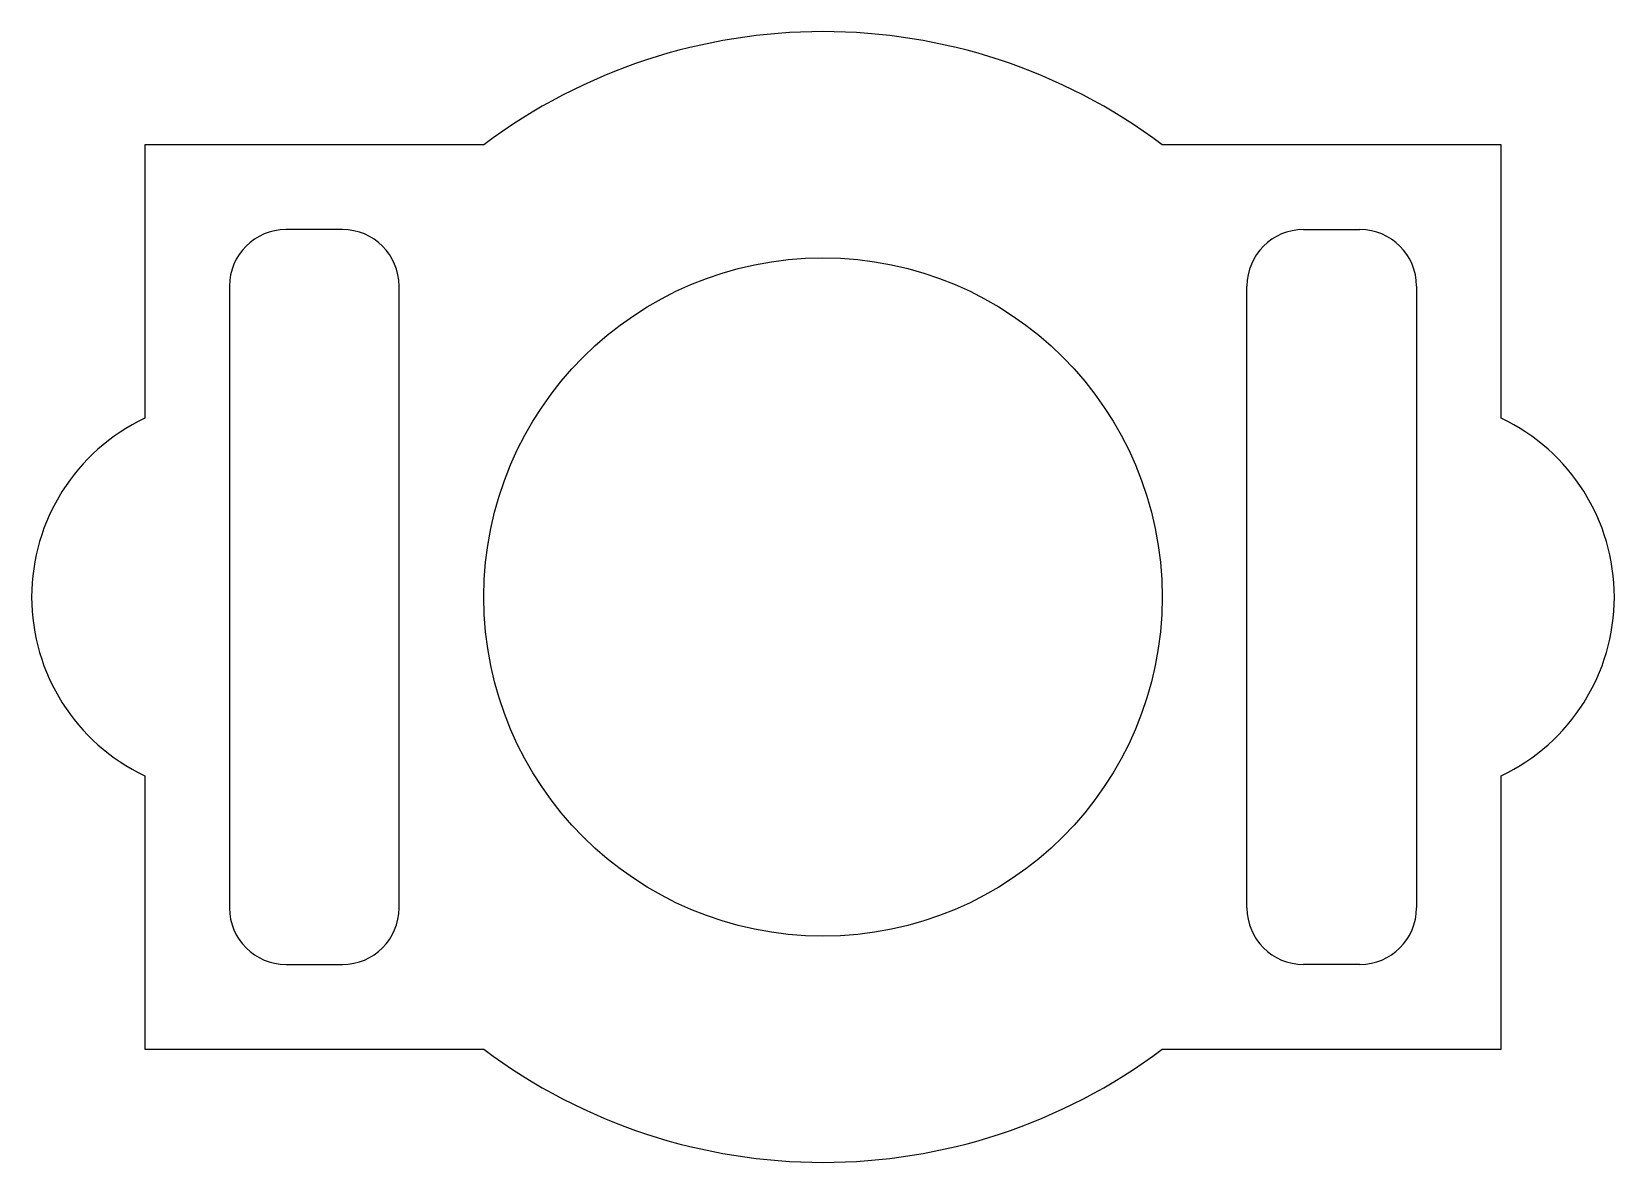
# Model space of a CAD drawing. Header units: inches. Extents: x -20 to 260, y -20 to 180.
import ezdxf

# ---------------------------------------------------------------- set-up
doc = ezdxf.new("R2010")
doc.units = ezdxf.units.IN
doc.header["$MEASUREMENT"] = 0

msp = doc.modelspace()

# ---------------------------------------------------------------- linework, layer by layer
for p, q in [((0, 160), (0, 111.62)), ((60, 160), (0, 160)), ((240, 160), (180, 160)), ((240, 111.62), (240, 160)), ((35, 145), (25, 145)), ((205, 145), (215, 145)), ((15, 135), (15, 25)), ((45, 25), (45, 135)), ((195, 25), (195, 135)), ((225, 135), (225, 25)), ((0, 48.38), (0, 0)), ((240, 0), (240, 48.38)), ((25, 15), (35, 15)), ((215, 15), (205, 15)), ((0, 0), (60, 0)), ((180, 0), (240, 0))]:
    msp.add_line(p, q)
msp.add_circle((120, 80), 60)
for centre, radius, start, end in [((120, 80), 100, 53.1301, 126.8699), ((25, 135), 10, 90, 180), ((35, 135), 10, 0, 90), ((205, 135), 10, 90, 180), ((215, 135), 10, 0, 90), ((15, 80), 35, 115.3769, 244.6231), ((225, 80), 35, 295.3769, 64.6231), ((25, 25), 10, 180, 270), ((35, 25), 10, 270, 0), ((205, 25), 10, 180, 270), ((215, 25), 10, 270, 0), ((120, 80), 100, 233.1301, 306.8699)]:
    msp.add_arc(centre, radius, start, end)

doc.saveas('drawing.dxf')
